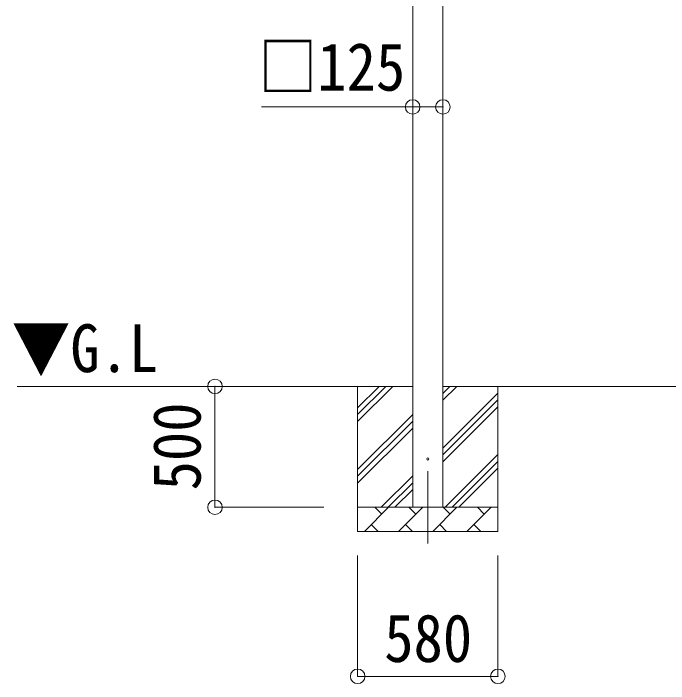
# Model space of a CAD drawing. Units: millimetres at full size, sheet at 1:60. Extents: x -16864 to 16864, y -11640 to 11640.
# Drawn here: x -11368 to -8658, y -8838 to -6067 of the extents above; entities that cross this region are included whole.
import ezdxf
from ezdxf.enums import TextEntityAlignment as Align

# ---------------------------------------------------------------- set-up
doc = ezdxf.new("R2010")
doc.units = ezdxf.units.MM
doc.header["$LTSCALE"] = 60
doc.header["$PDMODE"] = 32
doc.header["$PDSIZE"] = 60
doc.linetypes.add('CHAIN1', pattern=[8, 5, -1, 1, -1])
for name, color, linetype, lineweight in [('0-1_Defpoints', 7, 'CHAIN1', 9), ('0-2_TEXT1', 4, 'Continuous', 9), ('0-3_SHAPE', 7, 'Continuous', 9), ('0-7_PARTS2', 7, 'Continuous', 9), ('0-8_TABLE1', 6, 'Continuous', 9)]:
    doc.layers.add(name, color=color, linetype=linetype, lineweight=lineweight)
doc.styles.add('ＭＳ ゴシック', font='')
doc.styles.get('ＭＳ ゴシック').set_extended_font_data('MS Gothic')

msp = doc.modelspace()

# ---------------------------------------------------------------- linework, layer by layer
at = {"layer": '0-1_Defpoints'}
msp.add_line((-9654.05, -7959.13), (-9654.05, -8308.13), dxfattribs=at)
at = {"layer": '0-2_TEXT1'}
for p, q in [((-9716.55, -8109.13), (-9716.55, -4609.13)), ((-9591.55, -4609.13), (-9591.55, -8109.13))]:
    msp.add_line(p, q, dxfattribs=at)
msp.add_circle((-9654.05, -7909.13), 4.5, dxfattribs=at)
at = {"layer": '0-3_SHAPE'}
for p, q in [((-9716.55, -7609.13), (-11352.75, -7609.13)), ((-9944.05, -7725.9), (-9827.29, -7609.13)), ((-9944.05, -7754.18), (-9799, -7609.13)), ((-9944.05, -7697.61), (-9855.57, -7609.13)), ((-9944.05, -7609.13), (-9944.05, -8209.13)), ((-6843.55, -7609.13), (-9591.55, -7609.13)), ((-9591.55, -7637.96), (-9562.73, -7609.13)), ((-9591.55, -7666.24), (-9534.45, -7609.13)), ((-9364.05, -7609.13), (-9364.05, -8209.13)), ((-9591.55, -7864.23), (-9364.05, -7636.73)), ((-9591.55, -7892.51), (-9364.05, -7665.01)), ((-9591.55, -7920.8), (-9364.05, -7693.3)), ((-9944.05, -7952.17), (-9716.55, -7724.67)), ((-9944.05, -7980.46), (-9716.55, -7752.96)), ((-9944.05, -8008.74), (-9716.55, -7781.24)), ((-9581.9, -8109.13), (-9364.05, -7891.29)), ((-9553.61, -8109.13), (-9364.05, -7919.57)), ((-9525.33, -8109.13), (-9364.05, -7947.86)), ((-9846.46, -8109.13), (-9716.55, -7979.23)), ((-9818.17, -8109.13), (-9716.55, -8007.51)), ((-9789.89, -8109.13), (-9716.55, -8035.8)), ((-9944.05, -8109.13), (-9364.05, -8109.13)), ((-9916.19, -8209.13), (-9816.19, -8109.13)), ((-9844.74, -8137.68), (-9873.29, -8109.13)), ((-9774.77, -8209.13), (-9674.77, -8109.13)), ((-9703.32, -8137.68), (-9731.87, -8109.13)), ((-9633.34, -8209.13), (-9533.34, -8109.13)), ((-9561.9, -8137.68), (-9590.45, -8109.13)), ((-9491.92, -8209.13), (-9391.92, -8109.13)), ((-9420.48, -8137.68), (-9449.03, -8109.13)), ((-9887.63, -8180.58), (-9859.08, -8209.13)), ((-9746.21, -8180.58), (-9717.66, -8209.13)), ((-9604.79, -8180.58), (-9576.24, -8209.13)), ((-9463.37, -8180.58), (-9434.82, -8209.13)), ((-9364.05, -8209.13), (-9944.05, -8209.13))]:
    msp.add_line(p, q, dxfattribs=at)
at = {"layer": '0-8_TABLE1'}
for p, q in [((-10534.05, -7609.13), (-10084.05, -7609.13)), ((-10534.05, -8109.13), (-10534.05, -7609.13)), ((-10534.05, -8109.13), (-10084.05, -8109.13)), ((-9944.05, -8808.13), (-9944.05, -8308.13)), ((-9364.05, -8808.13), (-9364.05, -8308.13)), ((-9944.05, -8808.13), (-9364.05, -8808.13))]:
    msp.add_line(p, q, dxfattribs=at)
msp.add_lwpolyline([(-9591.55, -6453.46), (-9716.55, -6453.46), (-10341.13, -6453.46)], dxfattribs=at)
for p in [(-9716.55, -6453.46), (-9591.55, -6453.46), (-10534.05, -7609.13), (-10534.05, -8109.13), (-9944.05, -8808.13), (-9364.05, -8808.13)]:
    msp.add_point(p, dxfattribs=at)

# ---------------------------------------------------------------- texts
at = {"layer": '0-7_PARTS2', "style": 'ＭＳ ゴシック', "width": 0.9}
msp.add_text('▼G.L', height=197.9, dxfattribs=at).set_placement((-11375.03, -7609.41), align=Align.BOTTOM_LEFT)
at = {"layer": '0-8_TABLE1', "color": 7, "style": 'ＭＳ ゴシック', "width": 0.9}
for s, p in [('□125', (-10353.73, -6445.6)), ('580', (-9834.05, -8808.13))]:
    msp.add_text(s, height=197.9, dxfattribs=at).set_placement(p, align=Align.BOTTOM_LEFT)
msp.add_text('500', height=197.9, rotation=90, dxfattribs=at).set_placement((-10534.05, -8039.13), align=Align.BOTTOM_LEFT)

doc.saveas('drawing.dxf')
